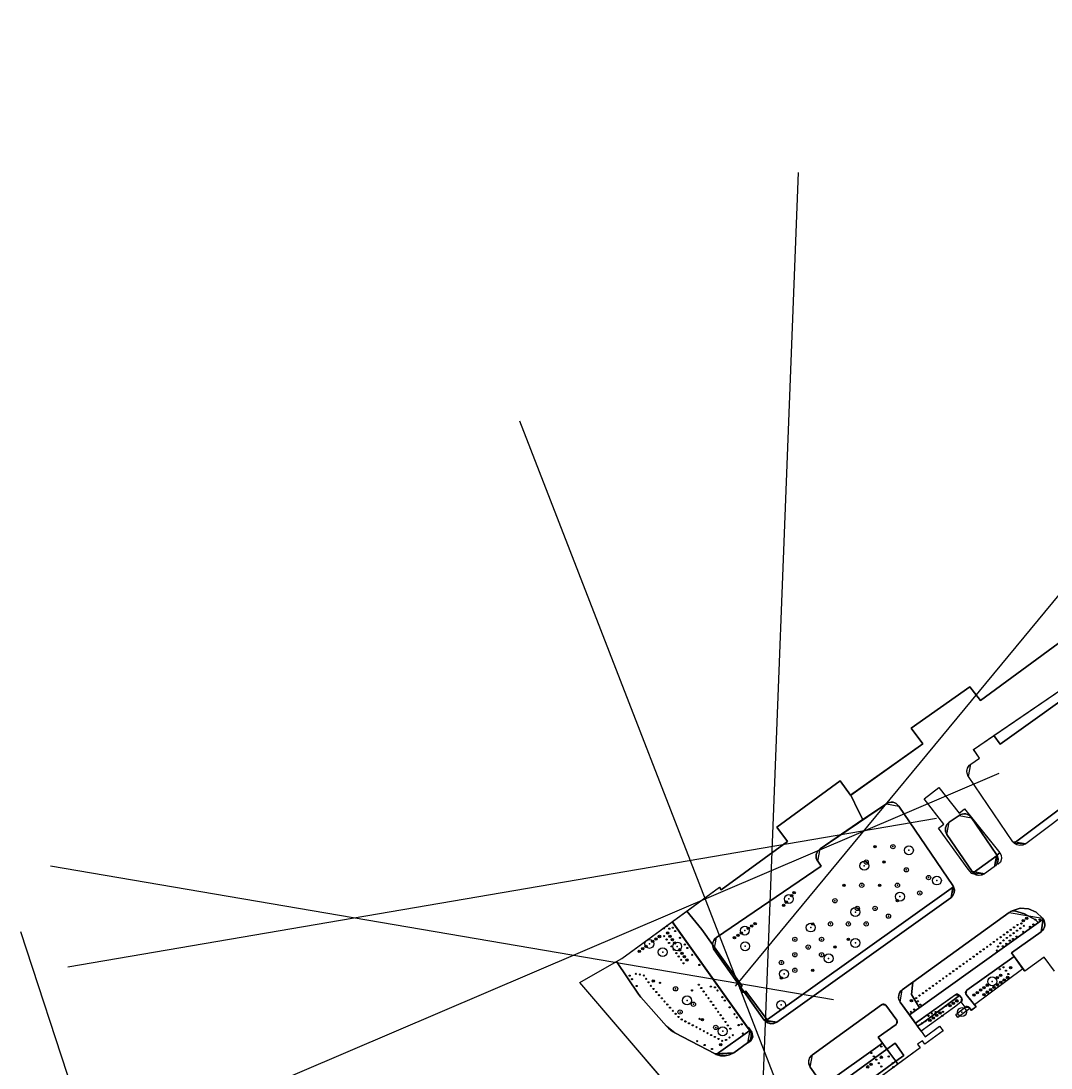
# Model space of a CAD drawing. Header units: metres. Extents: x 13966 to 15478, y -1639 to -430.
# Drawn here: x 14354.2 to 14700.7, y -1013.7 to -661.5 of the extents above; entities that cross this region are included whole.
import ezdxf

# ---------------------------------------------------------------- set-up
doc = ezdxf.new("R2010")
doc.units = ezdxf.units.M
for name, color, linetype in [('BOUNDARY', 7, 'Continuous'), ('CURB', 7, 'Continuous'), ('ELECTR_CABLE', 7, 'Continuous'), ('ELECTR_CABLE_COMM', 7, 'Continuous'), ('GAS', 7, 'Continuous'), ('GRASS', 7, 'Continuous'), ('HEAT', 7, 'Continuous'), ('NEW_BUSH', 3, 'Continuous'), ('NEW_TREE', 3, 'Continuous'), ('ROAD', 7, 'Continuous'), ('SEWER', 7, 'Continuous'), ('SIDEWALK_PATH', 7, 'Continuous')]:
    doc.layers.add(name, color=color, linetype=linetype)

# ---------------------------------------------------------------- blocks, each defined once
blk = doc.blocks.new('ПУЗЫРЕПЛОДНИК_TINY_WINE_GOLD')
blk.add_circle((0, 0), 0.2)
blk = doc.blocks.new('ЛАПЧАТКА_GOLDFINGER')
blk.add_circle((0, 0), 0.2)
blk = doc.blocks.new('ИВА_БУЛЛАТА')
blk.add_circle((0, 0), 0.2)
blk = doc.blocks.new('СПИРЕЯ_GREFSHEIM')
blk.add_circle((0, 0), 0.2)
blk = doc.blocks.new('ПУЗЫРЕПЛОДНИК_LADY_IN_RED')
blk.add_circle((0, 0), 0.2)
blk = doc.blocks.new('КЛЕН_CRIMSON_SENTRY')
blk.add_circle((0, 0), 0.2)
blk = doc.blocks.new('КЛЕН_ГИННАЛА')
blk.add_circle((0, 0), 0.2)
blk = doc.blocks.new('КЛЕН_PRINCETON_GOLD')
blk.add_circle((0, 0), 0.2)

msp = doc.modelspace()

# ---------------------------------------------------------------- linework, layer by layer
at = {"layer": 'BOUNDARY'}
for points in [[(14571.79, -1019.44), (14542.17, -984.84), (14556.39, -976.82), (14589.21, -952.86), (14589.8, -953.67), (14612.04, -937.48), (14608.46, -932.67), (14629.78, -917.11), (14633.3, -921.92), (14657.63, -904.6), (14653.7, -899.35), (14673.35, -885.42), (14676.98, -890.05), (14704.84, -869.67)], [(14701.86, -981.06), (14698.4, -976.36), (14691.85, -981.06), (14691.27, -980.26), (14675, -992.4), (14675.5, -993.02), (14673.94, -994.27), (14673.39, -993.59), (14669.34, -996.61), (14668.66, -995.7), (14671.81, -993.19), (14670.54, -991.39), (14668.24, -993.24), (14657.06, -1001.31), (14658.37, -1003.12), (14663.25, -999.6), (14664.41, -1001.18), (14658.29, -1005.68), (14657.46, -1004.54), (14655.82, -1005.64), (14656.7, -1006.85), (14619.77, -1034)]]:
    msp.add_lwpolyline(points, dxfattribs=at)
at = {"layer": 'CURB'}
for points in [[(14704.35, -869.01), (14704.84, -869.67), (14676.98, -890.05)], [(14674.63, -906.49), (14711.47, -881.39), (14715.68, -882.25), (14730.87, -905.73), (14730.15, -909.76), (14692.19, -938.25), (14687.91, -937.54), (14672.97, -915.61), (14673.76, -911.44), (14676.66, -909.46), (14674.59, -906.43)], [(14676.98, -890.05), (14673.35, -885.42), (14653.7, -899.35), (14657.63, -904.6), (14633.3, -921.92), (14629.78, -917.11), (14608.46, -932.67), (14612.04, -937.48), (14589.8, -953.67), (14589.21, -952.86)], [(14731.01, -905.98), (14688.33, -938.03)], [(14688.33, -938.03), (14692.19, -938.25)], [(14682.62, -942.21), (14674.48, -948.02)], [(14682.66, -942.36), (14681.64, -945.98)], [(14674.52, -947.99), (14678.38, -948.31)], [(14667.94, -952.69), (14604.57, -997.9)], [(14667.94, -952.69), (14666.99, -956.44)], [(14657.06, -1001.31), (14650, -991.52), (14650.67, -987.34), (14686.61, -961.39), (14697.8, -963.23), (14698.09, -963.64), (14697.39, -967.82), (14687.42, -974.94), (14691.85, -981.06)], [(14573.24, -964.39), (14599.36, -1001), (14598.66, -1005.19), (14594, -1008.51), (14587.71, -1008.93), (14574.2, -1001.77), (14571.41, -999.57), (14562.79, -989.85), (14561.99, -988.83), (14554.53, -977.84)], [(14698.09, -963.64), (14653.06, -995.77)], [(14697.39, -967.82), (14698.09, -963.64)], [(14675.5, -993.02), (14672.21, -988.94), (14672.41, -987.5), (14688.33, -976.13)], [(14655.11, -998.6), (14668.52, -989.04), (14669.88, -989.23), (14670.56, -990.09), (14670.41, -991.49), (14670.54, -991.39)], [(14612.89, -995.04), (14616.5, -992.46)], [(14628.62, -1003.26), (14643.68, -992.39)], [(14643.68, -992.39), (14643.78, -992.31), (14645.18, -992.54), (14648.81, -997.57), (14648.58, -998.97), (14642.56, -1003.26), (14649.24, -1012.34)], [(14647.97, -996.41), (14648.81, -997.57), (14648.58, -998.97), (14647.27, -999.9)], [(14653.06, -995.77), (14655.09, -998.62)], [(14671.8, -993.2), (14671.79, -993.2), (14673.2, -993.35), (14673.94, -994.27)], [(14604.57, -997.9), (14608.43, -998.22)], [(14599.36, -1001), (14588.03, -1009.09)], [(14599.36, -1001), (14598.66, -1005.19)], [(14629.42, -1026.91), (14619.74, -1013.35), (14620.43, -1009.17), (14628.62, -1003.26)], [(14622.71, -1007.54), (14626.33, -1004.96)], [(14624.12, -1019.49), (14644.04, -1005.27)], [(14588.03, -1009.09), (14594, -1008.51)]]:
    msp.add_lwpolyline(points, dxfattribs=at)
for points in [[(14588.18, -969.73), (14623.35, -945.78), (14622.22, -944.12), (14623.01, -939.95), (14645.32, -924.76), (14649.49, -925.55), (14667.72, -952.31), (14666.99, -956.44), (14608.43, -998.22), (14604.25, -997.52), (14587.43, -973.95)], [(14673.94, -929.46), (14682.38, -941.85), (14681.64, -945.98), (14678.38, -948.31), (14674.16, -947.56), (14665.67, -935.09), (14666.46, -930.93), (14669.77, -928.67)]]:
    msp.add_lwpolyline(points, close=True, dxfattribs=at)
at = {"layer": 'ELECTR_CABLE'}
for p, q in [((14863, -661.49), (14594.44, -986.12)), ((14364.13, -945.64), (14627.57, -990.57))]:
    msp.add_line(p, q, dxfattribs=at)
at = {"layer": 'ELECTR_CABLE_COMM'}
msp.add_line((14456.71, -1281.1), (14354.22, -967.82), dxfattribs=at)
at = {"layer": 'GAS'}
msp.add_line((14632.28, -1080.15), (14522.03, -796.13), dxfattribs=at)
at = {"layer": 'GRASS'}
msp.add_lwpolyline([(14731.01, -905.98), (14688.33, -938.03), (14688.21, -937.92), (14688.11, -937.8), (14688.01, -937.67), (14687.91, -937.54), (14672.97, -915.61), (14672.69, -915.09), (14672.51, -914.53), (14672.45, -913.95), (14672.5, -913.36), (14672.67, -912.79), (14672.94, -912.27), (14673.31, -911.82), (14673.76, -911.44), (14676.66, -909.46), (14674.63, -906.49), (14681.46, -901.84), (14683.65, -904.7), (14715.5, -882.01)], dxfattribs=at)
for points in [[(14681.48, -901.86), (14711.47, -881.39), (14712.51, -880.94), (14713.61, -880.91), (14714.64, -881.27), (14715.5, -882.01), (14683.65, -904.7)], [(14586.88, -972.1), (14586.98, -971.4), (14587.25, -970.76), (14587.65, -970.19), (14588.18, -969.73), (14623.35, -945.78), (14622.22, -944.12), (14621.94, -943.6), (14621.77, -943.05), (14621.7, -942.46), (14621.76, -941.87), (14621.92, -941.31), (14622.19, -940.79), (14622.56, -940.33), (14623.01, -939.95), (14645.32, -924.76), (14645.84, -924.47), (14646.4, -924.3), (14646.98, -924.24), (14647.57, -924.29), (14648.14, -924.46), (14648.66, -924.73), (14649.11, -925.09), (14649.49, -925.55), (14667.72, -952.31), (14667.78, -952.4), (14667.84, -952.5), (14667.89, -952.59), (14667.94, -952.69), (14605.28, -997.4), (14598.06, -987.76), (14597.49, -988.04), (14596.41, -986.53), (14596.85, -986.17)], [(14665.67, -935.09), (14665.21, -934), (14665.21, -932.85), (14665.63, -931.78), (14666.46, -930.93), (14669.77, -928.67), (14670.29, -928.39), (14670.85, -928.22), (14671.43, -928.15), (14672.02, -928.21), (14672.59, -928.37), (14673.1, -928.64), (14673.56, -929.01), (14673.94, -929.46), (14682.38, -941.85), (14682.44, -941.94), (14682.49, -942.04), (14682.55, -942.13), (14682.6, -942.23), (14674.52, -947.99), (14674.42, -947.88), (14674.33, -947.78), (14674.24, -947.67), (14674.16, -947.56)], [(14656.44, -993.36), (14653.78, -988.88), (14654.25, -984.75), (14686.61, -961.39), (14686.86, -961.22), (14687.11, -961.06), (14687.37, -960.91), (14687.64, -960.76), (14688.4, -960.79), (14691.77, -961.76), (14695.46, -963.86), (14696.51, -964.77)], [(14688.4, -960.79), (14687.64, -960.76), (14690.39, -959.93), (14693.18, -960.11), (14695.74, -961.23), (14697.8, -963.23), (14698.09, -963.64), (14696.51, -964.77), (14695.46, -963.86), (14691.77, -961.76)], [(14561.99, -988.83), (14554.55, -977.86), (14556.39, -976.82), (14573.3, -964.47), (14599.36, -1001), (14588.03, -1009.09), (14587.95, -1009.05), (14587.87, -1009.01), (14587.79, -1008.97), (14587.71, -1008.93), (14574.2, -1001.77), (14573.43, -1001.32), (14572.71, -1000.8), (14572.03, -1000.21), (14571.41, -999.57), (14562.79, -989.85), (14562.58, -989.6), (14562.37, -989.35), (14562.18, -989.09)], [(14587.43, -973.95), (14587.19, -973.55), (14587.02, -973.12), (14586.91, -972.67), (14586.87, -972.21), (14586.87, -972.15), (14586.88, -972.1), (14596.85, -986.17), (14596.41, -986.53)], [(14672.21, -988.94), (14672.1, -988.77), (14672.02, -988.58), (14671.99, -988.38), (14672, -988.17), (14672.04, -987.97), (14672.13, -987.79), (14672.25, -987.63), (14672.41, -987.5), (14688.3, -976.16), (14691.27, -980.26), (14675, -992.4)], [(14650, -991.52), (14649.7, -991.01), (14649.51, -990.46), (14649.43, -989.88), (14649.47, -989.29), (14649.62, -988.72), (14649.87, -988.19), (14650.23, -987.73), (14650.67, -987.34), (14654.25, -984.75), (14653.78, -988.88), (14656.44, -993.36), (14653.06, -995.77)], [(14604.25, -997.52), (14597.49, -988.04), (14598.06, -987.76), (14605.28, -997.4), (14604.57, -997.9), (14604.49, -997.81), (14604.4, -997.72), (14604.32, -997.62)], [(14655.8, -999.57), (14655.11, -998.61), (14668.52, -989.04), (14668.86, -988.88), (14669.23, -988.87), (14669.58, -988.98), (14669.88, -989.23), (14657.45, -998.54)], [(14657.06, -1001.31), (14655.8, -999.57), (14657.45, -998.54), (14669.89, -989.24), (14670.56, -990.09), (14670.73, -990.4), (14670.79, -990.74), (14670.72, -991.07), (14670.53, -991.38), (14670.48, -991.43), (14670.42, -991.48), (14668.24, -993.24)], [(14669.33, -996.62), (14668.66, -995.7), (14671.8, -993.2), (14672.16, -993.01), (14672.54, -992.99), (14672.9, -993.1), (14673.2, -993.35), (14673.39, -993.59)], [(14629.42, -1026.91), (14624.12, -1019.49), (14644.04, -1005.27), (14645.54, -1007.31), (14630.25, -1018.46), (14633.5, -1022.36), (14648.53, -1011.38), (14649.24, -1012.34)], [(14633.5, -1022.36), (14630.25, -1018.46), (14645.54, -1007.31), (14648.53, -1011.38)]]:
    msp.add_lwpolyline(points, close=True, dxfattribs=at)
at = {"layer": 'HEAT'}
msp.add_line((14600.91, -1096.84), (14615.74, -712.48), dxfattribs=at)
at = {"layer": 'NEW_BUSH'}
for centre, radius in [((14641.54, -939.2), 0.4), ((14647.54, -939.2), 0.72), ((14638.54, -944.4), 0.72), ((14644.54, -944.4), 0.4), ((14652.04, -947), 0.72), ((14659.54, -949.59), 0.72), ((14614.31, -954.63), 0.4), ((14631.04, -952.19), 0.4), ((14637.04, -952.19), 0.72), ((14643.04, -952.19), 0.4), ((14649.04, -952.19), 0.72), ((14656.54, -954.79), 0.72), ((14611.64, -957.87), 0.4), ((14613.42, -955.71), 0.4), ((14628.04, -957.39), 0.72), ((14649.04, -957.39), 0.4), ((14610.74, -958.95), 0.4), ((14635.54, -959.99), 0.72), ((14641.54, -959.99), 0.72), ((14601.19, -965.06), 0.4), ((14620.54, -965.18), 0.4), ((14626.54, -965.18), 0.72), ((14632.54, -965.18), 0.72), ((14638.54, -965.18), 0.72), ((14646.04, -962.58), 0.72), ((14691.39, -964.13), 0.4), ((14692.53, -963.31), 0.4), ((14571.72, -968.21), 0.4), ((14596.56, -968.22), 0.4), ((14598.87, -966.64), 0.4), ((14600.03, -965.85), 0.4), ((14566.75, -971.07), 0.4), ((14567.88, -970.25), 0.4), ((14569.01, -969.42), 0.4), ((14572.53, -969.35), 0.4), ((14573.35, -970.49), 0.4), ((14574.16, -971.63), 0.4), ((14594.24, -969.79), 0.4), ((14595.4, -969), 0.4), ((14614.54, -970.38), 0.72), ((14623.54, -970.38), 0.72), ((14632.54, -970.38), 0.4), ((14562.23, -974.38), 0.4), ((14563.36, -973.55), 0.4), ((14564.49, -972.72), 0.4), ((14575.79, -973.91), 0.4), ((14576.6, -975.05), 0.4), ((14614.54, -975.58), 0.72), ((14619.04, -972.98), 0.72), ((14623.54, -975.58), 0.72), ((14628.04, -972.98), 0.4), ((14577.41, -976.19), 0.4), ((14578.23, -977.33), 0.4), ((14610.04, -978.17), 0.72), ((14614.54, -980.77), 0.72), ((14620.54, -980.77), 0.4), ((14683.75, -982.44), 0.4), ((14687.12, -979.93), 0.4), ((14566.94, -984.43), 0.4), ((14610.04, -983.37), 0.4), ((14679.26, -985.79), 0.4), ((14682.63, -983.28), 0.4), ((14682.69, -985.67), 0.4), ((14683.83, -984.85), 0.4), ((14684.96, -984.03), 0.4), ((14686.09, -983.21), 0.4), ((14574.44, -987.02), 0.72), ((14674.77, -989.14), 0.4), ((14675.89, -988.3), 0.4), ((14677.02, -987.46), 0.4), ((14678.14, -986.63), 0.4), ((14678.16, -988.96), 0.4), ((14679.29, -988.14), 0.4), ((14680.43, -987.32), 0.4), ((14681.56, -986.5), 0.4), ((14580.44, -992.22), 0.72), ((14653.78, -990.96), 0.4), ((14666.76, -992.7), 0.4), ((14667.9, -991.88), 0.4), ((14669.03, -991.06), 0.4), ((14575.94, -994.82), 0.72), ((14661.09, -996.79), 0.4), ((14662.22, -995.97), 0.4), ((14663.36, -995.16), 0.4), ((14583.44, -997.42), 0.4), ((14587.94, -1000.01), 0.72), ((14659.95, -997.61), 0.4), ((14589.61, -1005.81), 0.4), ((14643.6, -1010.01), 0.4), ((14639.04, -1013.26), 0.4), ((14640.18, -1012.45), 0.4)]:
    msp.add_circle(centre, radius, dxfattribs=at)
for p in [(14641.54, -939.2), (14647.54, -939.2), (14638.54, -944.4), (14644.54, -944.4), (14652.04, -947), (14659.54, -949.59), (14631.04, -952.19), (14637.04, -952.19), (14643.04, -952.19), (14649.04, -952.19), (14611.64, -957.87), (14613.42, -955.71), (14614.31, -954.63), (14628.04, -957.39), (14649.04, -957.39), (14656.54, -954.79), (14610.74, -958.95), (14635.54, -959.99), (14641.54, -959.99), (14646.04, -962.58), (14691.39, -964.13), (14692.53, -963.31), (14571.72, -968.21), (14596.56, -968.22), (14598.87, -966.64), (14600.03, -965.85), (14601.19, -965.06), (14620.54, -965.18), (14626.54, -965.18), (14632.54, -965.18), (14638.54, -965.18), (14566.75, -971.07), (14567.88, -970.25), (14569.01, -969.42), (14572.53, -969.35), (14573.35, -970.49), (14574.16, -971.63), (14594.24, -969.79), (14595.4, -969), (14614.54, -970.38), (14623.54, -970.38), (14632.54, -970.38), (14562.23, -974.38), (14563.36, -973.55), (14564.49, -972.72), (14575.79, -973.91), (14576.6, -975.05), (14619.04, -972.98), (14628.04, -972.98), (14577.41, -976.19), (14578.23, -977.33), (14610.04, -978.17), (14614.54, -975.58), (14623.54, -975.58), (14614.54, -980.77), (14620.54, -980.77), (14683.75, -982.44), (14687.12, -979.93), (14566.94, -984.43), (14610.04, -983.37), (14679.26, -985.79), (14682.63, -983.28), (14682.69, -985.67), (14683.83, -984.85), (14684.96, -984.03), (14686.09, -983.21), (14574.44, -987.02), (14674.77, -989.14), (14675.89, -988.3), (14677.02, -987.46), (14678.14, -986.63), (14678.16, -988.96), (14679.29, -988.14), (14680.43, -987.32), (14681.56, -986.5), (14580.44, -992.22), (14653.78, -990.96), (14666.76, -992.7), (14667.9, -991.88), (14669.03, -991.06), (14575.94, -994.82), (14662.22, -995.97), (14663.36, -995.16), (14583.44, -997.42), (14587.94, -1000.01), (14659.95, -997.61), (14661.09, -996.79), (14589.61, -1005.81), (14643.6, -1010.01), (14639.04, -1013.26), (14640.18, -1012.45)]:
    msp.add_point(p, dxfattribs=at)
at = {"layer": 'NEW_TREE'}
for centre in [(14652.9, -940.42), (14637.9, -945.62), (14662.32, -950.59), (14612.53, -956.79), (14649.9, -956.01), (14634.9, -961.2), (14619.9, -966.4), (14597.72, -967.43), (14565.62, -971.9), (14574.97, -972.77), (14597.82, -972.71), (14634.9, -971.6), (14570.09, -974.69), (14625.9, -976.79), (14610.9, -981.99), (14680.94, -984.53), (14578.27, -990.92), (14609.95, -992.45), (14670.76, -994.85), (14590.27, -1001.31)]:
    msp.add_circle(centre, 1.5, dxfattribs=at)
for p in [(14652.9, -940.42), (14637.9, -945.62), (14662.32, -950.59), (14612.53, -956.79), (14649.9, -956.01), (14634.9, -961.2), (14597.72, -967.43), (14619.9, -966.4), (14565.62, -971.9), (14634.9, -971.6), (14570.09, -974.69), (14574.97, -972.77), (14597.82, -972.71), (14625.9, -976.79), (14610.9, -981.99), (14680.94, -984.53), (14578.27, -990.92), (14609.95, -992.45), (14670.76, -994.85), (14590.27, -1001.31)]:
    msp.add_point(p, dxfattribs=at)
at = {"layer": 'ROAD'}
for points in [[(14571.63, -1019.25), (14542.17, -984.84), (14554.54, -977.86), (14561.99, -988.83), (14562.18, -989.09), (14562.37, -989.35), (14562.58, -989.6), (14562.79, -989.85), (14571.41, -999.57), (14572.03, -1000.21), (14572.71, -1000.8), (14573.43, -1001.32), (14574.2, -1001.77), (14587.71, -1008.93), (14588.03, -1009.09), (14589.54, -1009.55), (14591.1, -1009.6), (14592.61, -1009.25), (14594, -1008.51), (14598.66, -1005.19), (14598.71, -1005.16), (14598.76, -1005.16), (14599.74, -1004.46), (14600.4, -1003.32), (14600.1, -1001.54), (14598.99, -1000), (14598.56, -999.88), (14573.3, -964.47), (14578.23, -960.88), (14583.26, -967.08), (14586.88, -972.1), (14586.87, -972.21), (14586.91, -972.67), (14587.02, -973.12), (14587.19, -973.55), (14587.43, -973.95), (14596.41, -986.53), (14596.08, -986.8), (14597.08, -988.24), (14597.49, -988.04), (14604.25, -997.52), (14604.32, -997.62), (14604.4, -997.72), (14604.49, -997.81), (14604.57, -997.9), (14605.45, -998.51), (14606.44, -998.77), (14607.47, -998.67), (14608.43, -998.22), (14666.99, -956.44), (14667.73, -955.68), (14668.15, -954.74), (14668.23, -953.71), (14667.94, -952.69), (14667.89, -952.59), (14667.84, -952.5), (14667.78, -952.4), (14667.72, -952.31), (14649.49, -925.55), (14649.11, -925.09), (14648.66, -924.73), (14648.14, -924.46), (14647.57, -924.29), (14646.98, -924.24), (14646.4, -924.3), (14645.84, -924.47), (14645.32, -924.76), (14637.46, -930.11), (14635.94, -927.27), (14633.42, -921.83), (14657.63, -904.6), (14653.7, -899.35), (14673.35, -885.42), (14676.98, -890.05), (14704.84, -869.67)], [(14730.15, -909.76), (14692.19, -938.25), (14691.24, -938.73), (14690.22, -938.85), (14689.21, -938.61), (14688.33, -938.03), (14688.21, -937.92), (14688.11, -937.8), (14688.01, -937.67), (14687.91, -937.54), (14672.97, -915.61), (14672.74, -915.22), (14672.58, -914.8), (14672.48, -914.36), (14672.45, -913.92), (14672.54, -913.19), (14672.8, -912.51), (14673.21, -911.92), (14673.76, -911.44), (14676.66, -909.46), (14674.63, -906.49), (14681.46, -901.84), (14711.47, -881.39)], [(14701.86, -981.06), (14698.4, -976.36), (14691.85, -981.06), (14691.27, -980.26), (14688.3, -976.16), (14687.42, -974.94), (14697.39, -967.82), (14697.84, -967.44), (14698.19, -966.97), (14698.46, -966.45), (14698.61, -965.88), (14698.65, -965.29), (14698.57, -964.71), (14698.39, -964.15), (14698.09, -963.64), (14697.8, -963.23), (14695.74, -961.23), (14693.18, -960.11), (14690.39, -959.93), (14687.64, -960.76), (14687.37, -960.91), (14687.11, -961.06), (14686.86, -961.22), (14686.61, -961.39), (14654.25, -984.75), (14650.67, -987.34), (14650.15, -987.82), (14649.76, -988.4), (14649.51, -989.06), (14649.43, -989.77), (14649.46, -990.24), (14649.57, -990.69), (14649.75, -991.12), (14650, -991.52), (14653.06, -995.77), (14655.69, -999.42), (14657.06, -1001.31), (14658.37, -1003.12), (14663.25, -999.6), (14664.41, -1001.18), (14658.29, -1005.68), (14657.46, -1004.54), (14655.82, -1005.64), (14656.7, -1006.85), (14649.24, -1012.34), (14648.53, -1011.38), (14651.16, -1009.46), (14648.31, -1005.28), (14645.54, -1007.31), (14644.04, -1005.27), (14642.56, -1003.26), (14648.58, -998.97), (14648.73, -998.84), (14648.85, -998.68), (14648.93, -998.51), (14648.98, -998.32), (14649, -998.12), (14648.97, -997.92), (14648.91, -997.74), (14648.81, -997.57), (14645.18, -992.54), (14644.88, -992.27), (14644.52, -992.13), (14644.14, -992.15), (14643.78, -992.31), (14643.68, -992.39), (14628.62, -1003.26), (14620.43, -1009.17), (14619.9, -1009.65), (14619.51, -1010.24), (14619.27, -1010.9), (14619.18, -1011.6), (14619.22, -1012.07), (14619.32, -1012.52), (14619.5, -1012.95), (14619.74, -1013.35), (14624.12, -1019.49)]]:
    msp.add_lwpolyline(points, dxfattribs=at)
for points in [[(14583.26, -967.08), (14578.23, -960.88), (14589.21, -952.86), (14589.8, -953.67), (14612.04, -937.48), (14608.46, -932.67), (14629.78, -917.11), (14633.3, -921.92), (14633.42, -921.83), (14635.94, -927.27), (14637.46, -930.11), (14623.01, -939.95), (14622.18, -940.81), (14621.76, -941.87), (14621.76, -943.02), (14622.22, -944.12), (14623.35, -945.78), (14588.18, -969.73), (14587.65, -970.19), (14587.25, -970.76), (14586.98, -971.4), (14586.88, -972.1)], [(14664.7, -931.61), (14658.03, -923.15), (14662.99, -919.3), (14669.79, -927.97), (14671.64, -926.45), (14674.01, -929.4), (14673.94, -929.46), (14673.56, -929.01), (14673.1, -928.64), (14672.59, -928.37), (14672.02, -928.21), (14671.43, -928.15), (14670.85, -928.22), (14670.29, -928.39), (14669.77, -928.67), (14666.46, -930.93), (14665.63, -931.78), (14665.21, -932.85), (14665.21, -934), (14665.67, -935.09), (14674.16, -947.56), (14674.24, -947.67), (14674.33, -947.78), (14674.42, -947.88), (14674.52, -947.99), (14674.48, -948.02), (14674.52, -947.99), (14674.85, -948.27), (14675.21, -948.5), (14675.59, -948.68), (14676, -948.8), (14674.04, -948.18), (14672.82, -946.72), (14662.87, -933.04)], [(14664.7, -931.61), (14658.03, -923.15), (14662.99, -919.3), (14669.79, -927.97), (14671.64, -926.45), (14683.54, -941.23), (14683.93, -942.02), (14684.1, -943.16), (14683.74, -944.39), (14682.97, -945.05), (14682.45, -945.13), (14682.28, -945.37), (14682.09, -945.6), (14681.87, -945.8), (14681.64, -945.98), (14678.38, -948.31), (14677.84, -948.62), (14677.25, -948.81), (14676.63, -948.87), (14676, -948.8), (14674.04, -948.18), (14672.82, -946.72), (14662.87, -933.04)], [(14682.38, -941.85), (14673.94, -929.46), (14674.01, -929.4), (14683.54, -941.23), (14682.49, -942.03), (14682.46, -941.98), (14682.43, -941.94), (14682.41, -941.9)], [(14682.97, -945.05), (14682.45, -945.13), (14682.76, -944.44), (14682.9, -943.7), (14682.84, -942.95), (14682.6, -942.23), (14682.57, -942.18), (14682.54, -942.13), (14682.52, -942.08), (14682.49, -942.03), (14683.54, -941.23), (14683.93, -942.02), (14684.1, -943.16), (14683.74, -944.39)], [(14597.08, -988.24), (14596.08, -986.8), (14596.41, -986.53), (14597.49, -988.04)], [(14599.36, -1001), (14598.56, -999.88), (14598.99, -1000), (14600.1, -1001.54), (14600.4, -1003.32), (14599.74, -1004.46), (14598.76, -1005.16), (14599.51, -1004.26), (14599.89, -1003.2), (14599.84, -1002.07)], [(14648.53, -1011.38), (14645.54, -1007.31), (14648.31, -1005.28), (14651.16, -1009.46)]]:
    msp.add_lwpolyline(points, close=True, dxfattribs=at)
at = {"layer": 'SEWER'}
for p, q in [((14384.3, -1042.2), (14683.28, -914.54)), ((14369.94, -979.66), (14662.18, -929.67))]:
    msp.add_line(p, q, dxfattribs=at)
at = {"layer": 'SIDEWALK_PATH'}
for points in [[(14692.19, -938.25), (14691.24, -938.73), (14690.22, -938.85), (14689.21, -938.61), (14688.33, -938.03), (14731.01, -905.98), (14731.32, -907), (14731.27, -908.03), (14730.87, -908.98), (14730.15, -909.76)], [(14674.52, -947.99), (14682.6, -942.23), (14682.89, -943.25), (14682.81, -944.28), (14682.38, -945.22), (14681.64, -945.98), (14678.38, -948.31), (14677.42, -948.76), (14676.4, -948.86), (14675.4, -948.6)], [(14608.43, -998.22), (14607.47, -998.67), (14606.44, -998.77), (14605.45, -998.51), (14604.57, -997.9), (14667.94, -952.69), (14668.23, -953.71), (14668.15, -954.74), (14667.73, -955.68), (14666.99, -956.44)], [(14655.11, -998.6), (14653.06, -995.77), (14698.09, -963.64), (14698.39, -964.15), (14698.57, -964.71), (14698.65, -965.29), (14698.61, -965.88), (14698.46, -966.45), (14698.19, -966.97), (14697.84, -967.44), (14697.39, -967.82), (14687.42, -974.94), (14688.3, -976.16), (14672.41, -987.5), (14672.25, -987.63), (14672.13, -987.79), (14672.04, -987.97), (14672, -988.17), (14671.99, -988.38), (14672.02, -988.58), (14672.1, -988.77), (14672.21, -988.94), (14675.5, -993.02), (14673.89, -994.21), (14673.2, -993.35), (14672.9, -993.1), (14672.54, -992.99), (14672.16, -993.01), (14671.81, -993.19), (14670.54, -991.39), (14670.72, -991.07), (14670.79, -990.74), (14670.73, -990.4), (14670.56, -990.09), (14669.88, -989.23), (14669.6, -988.99), (14669.26, -988.87), (14668.91, -988.87), (14668.56, -989.01)], [(14619.74, -1013.35), (14619.25, -1012.26), (14619.22, -1011.12), (14619.62, -1010.04), (14620.43, -1009.17), (14643.78, -992.31), (14644.14, -992.15), (14644.52, -992.13), (14644.88, -992.27), (14645.18, -992.54), (14648.81, -997.57), (14648.91, -997.74), (14648.97, -997.92), (14649, -998.12), (14648.98, -998.32), (14648.93, -998.51), (14648.85, -998.68), (14648.73, -998.84), (14648.58, -998.97), (14642.56, -1003.26), (14644.04, -1005.27), (14624.12, -1019.49)], [(14594, -1008.51), (14592.61, -1009.25), (14591.1, -1009.6), (14589.54, -1009.55), (14588.03, -1009.09), (14599.36, -1001), (14599.84, -1002.07), (14599.89, -1003.2), (14599.51, -1004.26), (14598.74, -1005.13), (14598.66, -1005.16)]]:
    msp.add_lwpolyline(points, close=True, dxfattribs=at)

# ---------------------------------------------------------------- block references
at = {"layer": 'BUSH'}
for name, p in [('ПУЗЫРЕПЛОДНИК_TINY_WINE_GOLD', (14690.73, -965.05)), ('ПУЗЫРЕПЛОДНИК_LADY_IN_RED', (14696.9, -963.75)), ('СПИРЕЯ_GREFSHEIM', (14570.45, -966.68)), ('ПУЗЫРЕПЛОДНИК_LADY_IN_RED', (14571.58, -965.85)), ('ПУЗЫРЕПЛОДНИК_TINY_WINE_GOLD', (14573.48, -966.45)), ('ЛАПЧАТКА_GOLDFINGER', (14574.29, -967.59)), ('ПУЗЫРЕПЛОДНИК_LADY_IN_RED', (14686.02, -967.99)), ('СПИРЕЯ_GREFSHEIM', (14687.15, -967.17)), ('ЛАПЧАТКА_GOLDFINGER', (14688.14, -968.28)), ('ИВА_БУЛЛАТА', (14688.29, -966.35)), ('ИВА_БУЛЛАТА', (14689.28, -967.47)), ('ЛАПЧАТКА_GOLDFINGER', (14689.42, -965.53)), ('СПИРЕЯ_GREFSHEIM', (14690.42, -966.66)), ('ИВА_БУЛЛАТА', (14691.36, -967.83)), ('ПУЗЫРЕПЛОДНИК_LADY_IN_RED', (14691.56, -965.84)), ('ЛАПЧАТКА_GOLDFINGER', (14693.64, -966.2)), ('ПУЗЫРЕПЛОДНИК_TINY_WINE_GOLD', (14694.78, -965.39)), ('ИВА_БУЛЛАТА', (14570.61, -969.31)), ('ЛАПЧАТКА_GOLDFINGER', (14571.42, -970.45)), ('ПУЗЫРЕПЛОДНИК_TINY_WINE_GOLD', (14572.24, -971.59)), ('ИВА_БУЛЛАТА', (14575.92, -969.87)), ('СПИРЕЯ_GREFSHEIM', (14577.54, -972.14)), ('ПУЗЫРЕПЛОДНИК_LADY_IN_RED', (14680.34, -972.08)), ('СПИРЕЯ_GREFSHEIM', (14681.48, -971.26)), ('ИВА_БУЛЛАТА', (14682.61, -970.44)), ('ИВА_БУЛЛАТА', (14683.67, -971.64)), ('ЛАПЧАТКА_GOLDFINGER', (14683.75, -969.63)), ('СПИРЕЯ_GREFSHEIM', (14684.72, -970.72)), ('ПУЗЫРЕПЛОДНИК_TINY_WINE_GOLD', (14684.88, -968.81)), ('ПУЗЫРЕПЛОДНИК_TINY_WINE_GOLD', (14685.66, -971.9)), ('ПУЗЫРЕПЛОДНИК_LADY_IN_RED', (14685.86, -969.91)), ('ПУЗЫРЕПЛОДНИК_TINY_WINE_GOLD', (14687, -969.1)), ('ПУЗЫРЕПЛОДНИК_LADY_IN_RED', (14687.94, -970.27)), ('СПИРЕЯ_GREFSHEIM', (14689.08, -969.46)), ('ПУЗЫРЕПЛОДНИК_LADY_IN_RED', (14573.05, -972.73)), ('СПИРЕЯ_GREFSHEIM', (14573.86, -973.87)), ('ИВА_БУЛЛАТА', (14574.68, -975.01)), ('ПУЗЫРЕПЛОДНИК_LADY_IN_RED', (14578.36, -973.28)), ('ПУЗЫРЕПЛОДНИК_TINY_WINE_GOLD', (14579.98, -975.56)), ('СПИРЕЯ_GREFSHEIM', (14675.8, -975.36)), ('ИВА_БУЛЛАТА', (14676.94, -974.54)), ('ЛАПЧАТКА_GOLDFINGER', (14678.07, -973.72)), ('ПУЗЫРЕПЛОДНИК_TINY_WINE_GOLD', (14679.21, -972.9)), ('ПУЗЫРЕПЛОДНИК_TINY_WINE_GOLD', (14682.48, -974.14)), ('ЛАПЧАТКА_GOLDFINGER', (14682.9, -972.8)), ('ЛАПЧАТКА_GOLDFINGER', (14684.52, -972.71)), ('ЛАПЧАТКА_GOLDFINGER', (14575.49, -976.15)), ('ПУЗЫРЕПЛОДНИК_TINY_WINE_GOLD', (14576.3, -977.29)), ('ПУЗЫРЕПЛОДНИК_LADY_IN_RED', (14577.11, -978.43)), ('ЛАПЧАТКА_GOLDFINGER', (14582.42, -978.98)), ('ИВА_БУЛЛАТА', (14671.26, -978.64)), ('ЛАПЧАТКА_GOLDFINGER', (14672.4, -977.82)), ('ПУЗЫРЕПЛОДНИК_TINY_WINE_GOLD', (14673.53, -977)), ('ПУЗЫРЕПЛОДНИК_LADY_IN_RED', (14674.67, -976.18)), ('ИВА_БУЛЛАТА', (14558.97, -982.59)), ('СПИРЕЯ_GREFSHEIM', (14561.03, -981.96)), ('ПУЗЫРЕПЛОДНИК_LADY_IN_RED', (14562.41, -982.2)), ('ПУЗЫРЕПЛОДНИК_TINY_WINE_GOLD', (14563.74, -982.51)), ('ИВА_БУЛЛАТА', (14665.58, -982.74)), ('ЛАПЧАТКА_GOLDFINGER', (14666.72, -981.92)), ('ПУЗЫРЕПЛОДНИК_TINY_WINE_GOLD', (14667.85, -981.1)), ('ПУЗЫРЕПЛОДНИК_LADY_IN_RED', (14668.99, -980.28)), ('СПИРЕЯ_GREFSHEIM', (14670.12, -979.46)), ('ПУЗЫРЕПЛОДНИК_LADY_IN_RED', (14684.74, -979.77)), ('СПИРЕЯ_GREFSHEIM', (14685.56, -980.9)), ('ИВА_БУЛЛАТА', (14686.38, -982.04)), ('ЛАПЧАТКА_GOLDFINGER', (14559.75, -983.75)), ('ПУЗЫРЕПЛОДНИК_TINY_WINE_GOLD', (14561.33, -986.07)), ('ЛАПЧАТКА_GOLDFINGER', (14564.53, -983.66)), ('ИВА_БУЛЛАТА', (14565.32, -984.82)), ('ИВА_БУЛЛАТА', (14566.11, -985.99)), ('ЛАПЧАТКА_GOLDFINGER', (14582.25, -985.62)), ('ИВА_БУЛЛАТА', (14586.29, -986.27)), ('ЛАПЧАТКА_GOLDFINGER', (14661.04, -986.01)), ('ПУЗЫРЕПЛОДНИК_TINY_WINE_GOLD', (14662.18, -985.2)), ('ПУЗЫРЕПЛОДНИК_LADY_IN_RED', (14663.31, -984.38)), ('СПИРЕЯ_GREFSHEIM', (14664.45, -983.56)), ('СПИРЕЯ_GREFSHEIM', (14567, -987.07)), ('ПУЗЫРЕПЛОДНИК_LADY_IN_RED', (14567.93, -988.11)), ('ПУЗЫРЕПЛОДНИК_TINY_WINE_GOLD', (14568.86, -989.16)), ('ПУЗЫРЕПЛОДНИК_TINY_WINE_GOLD', (14583.06, -986.76)), ('ПУЗЫРЕПЛОДНИК_LADY_IN_RED', (14583.87, -987.9)), ('СПИРЕЯ_GREFSHEIM', (14584.69, -989.04)), ('СПИРЕЯ_GREFSHEIM', (14587.67, -986.51)), ('ПУЗЫРЕПЛОДНИК_LADY_IN_RED', (14588.54, -987.56)), ('ПУЗЫРЕПЛОДНИК_TINY_WINE_GOLD', (14656.5, -989.29)), ('ПУЗЫРЕПЛОДНИК_LADY_IN_RED', (14657.64, -988.47)), ('СПИРЕЯ_GREFSHEIM', (14658.77, -987.65)), ('ИВА_БУЛЛАТА', (14659.91, -986.83)), ('ЛАПЧАТКА_GOLDFINGER', (14569.79, -990.21)), ('ИВА_БУЛЛАТА', (14570.72, -991.26)), ('СПИРЕЯ_GREFSHEIM', (14571.65, -992.3)), ('ИВА_БУЛЛАТА', (14585.5, -990.18)), ('ЛАПЧАТКА_GOLDFINGER', (14586.31, -991.32)), ('ПУЗЫРЕПЛОДНИК_TINY_WINE_GOLD', (14587.13, -992.46)), ('ПУЗЫРЕПЛОДНИК_TINY_WINE_GOLD', (14590.17, -989.84)), ('ЛАПЧАТКА_GOLDFINGER', (14590.98, -990.98)), ('ИВА_БУЛЛАТА', (14592.61, -993.26)), ('ЛАПЧАТКА_GOLDFINGER', (14655.37, -990.11)), ('ИВА_БУЛЛАТА', (14655.93, -991.21)), ('СПИРЕЯ_GREFSHEIM', (14656.75, -992.34)), ('ПУЗЫРЕПЛОДНИК_LADY_IN_RED', (14572.57, -993.35)), ('ПУЗЫРЕПЛОДНИК_TINY_WINE_GOLD', (14573.5, -994.4)), ('ЛАПЧАТКА_GOLDFINGER', (14574.43, -995.45)), ('ИВА_БУЛЛАТА', (14575.38, -996.48)), ('ПУЗЫРЕПЛОДНИК_LADY_IN_RED', (14587.94, -993.6)), ('СПИРЕЯ_GREFSHEIM', (14588.75, -994.74)), ('ИВА_БУЛЛАТА', (14589.57, -995.88)), ('СПИРЕЯ_GREFSHEIM', (14594.23, -995.54)), ('ПУЗЫРЕПЛОДНИК_LADY_IN_RED', (14595.05, -996.68)), ('ПУЗЫРЕПЛОДНИК_TINY_WINE_GOLD', (14653.55, -994.74)), ('ПУЗЫРЕПЛОДНИК_LADY_IN_RED', (14654.68, -994)), ('СПИРЕЯ_GREFSHEIM', (14659.5, -996.14)), ('ПУЗЫРЕПЛОДНИК_LADY_IN_RED', (14660.64, -995.34)), ('ПУЗЫРЕПЛОДНИК_TINY_WINE_GOLD', (14661.92, -994.79)), ('ПУЗЫРЕПЛОДНИК_LADY_IN_RED', (14664.13, -996.08)), ('СПИРЕЯ_GREFSHEIM', (14664.39, -994.73)), ('СПИРЕЯ_GREFSHEIM', (14576.49, -997.31)), ('ПУЗЫРЕПЛОДНИК_LADY_IN_RED', (14577.73, -997.98)), ('ПУЗЫРЕПЛОДНИК_TINY_WINE_GOLD', (14578.96, -998.63)), ('ЛАПЧАТКА_GOLDFINGER', (14580.2, -999.29)), ('ИВА_БУЛЛАТА', (14581.44, -999.94)), ('ЛАПЧАТКА_GOLDFINGER', (14590.38, -997.02)), ('ПУЗЫРЕПЛОДНИК_TINY_WINE_GOLD', (14591.19, -998.16)), ('ПУЗЫРЕПЛОДНИК_LADY_IN_RED', (14592.01, -999.3)), ('ПУЗЫРЕПЛОДНИК_TINY_WINE_GOLD', (14596.67, -998.96)), ('ЛАПЧАТКА_GOLDFINGER', (14657.36, -998.58)), ('ИВА_БУЛЛАТА', (14658.49, -997.89)), ('СПИРЕЯ_GREFSHEIM', (14582.67, -1000.6)), ('ПУЗЫРЕПЛОДНИК_LADY_IN_RED', (14583.91, -1001.26)), ('ПУЗЫРЕПЛОДНИК_TINY_WINE_GOLD', (14585.15, -1001.91)), ('ЛАПЧАТКА_GOLDFINGER', (14586.38, -1002.57)), ('ИВА_БУЛЛАТА', (14587.62, -1003.22)), ('СПИРЕЯ_GREFSHEIM', (14588.86, -1003.88)), ('ЛАПЧАТКА_GOLDFINGER', (14592.55, -1003.41)), ('СПИРЕЯ_GREFSHEIM', (14592.82, -1000.44)), ('ИВА_БУЛЛАТА', (14593.69, -1002.59)), ('ЛАПЧАТКА_GOLDFINGER', (14597.06, -1002.03)), ('ИВА_БУЛЛАТА', (14581.71, -1004.62)), ('ЛАПЧАТКА_GOLDFINGER', (14584.18, -1005.93)), ('ПУЗЫРЕПЛОДНИК_TINY_WINE_GOLD', (14586.66, -1007.24)), ('ПУЗЫРЕПЛОДНИК_LADY_IN_RED', (14590.11, -1004.5)), ('ПУЗЫРЕПЛОДНИК_TINY_WINE_GOLD', (14591.41, -1004.22)), ('ЛАПЧАТКА_GOLDFINGER', (14643.62, -1006.39)), ('ПУЗЫРЕПЛОДНИК_LADY_IN_RED', (14640.29, -1008.61)), ('СПИРЕЯ_GREFSHEIM', (14641.12, -1009.74)), ('ИВА_БУЛЛАТА', (14641.95, -1010.86)), ('ИВА_БУЛЛАТА', (14646.11, -1009.78)), ('ЛАПЧАТКА_GOLDFINGER', (14642.78, -1011.99)), ('ПУЗЫРЕПЛОДНИК_TINY_WINE_GOLD', (14643.61, -1013.12)), ('СПИРЕЯ_GREFSHEIM', (14647.52, -1011.99)), ('ПУЗЫРЕПЛОДНИК_LADY_IN_RED', (14647.66, -1013.37))]:
    msp.add_blockref(name, p, dxfattribs=at)
at = {"layer": 'TREE'}
for name, p in [('КЛЕН_CRIMSON_SENTRY', (14695.48, -963.76)), ('КЛЕН_PRINCETON_GOLD', (14572.35, -966.8)), ('КЛЕН_ГИННАЛА', (14686.83, -970.82)), ('КЛЕН_CRIMSON_SENTRY', (14683.47, -980.46)), ('КЛЕН_ГИННАЛА', (14569.18, -985.01)), ('КЛЕН_PRINCETON_GOLD', (14579.94, -987.55)), ('КЛЕН_ГИННАЛА', (14665.41, -992.72)), ('КЛЕН_ГИННАЛА', (14582.46, -997.09)), ('КЛЕН_CRIMSON_SENTRY', (14595.62, -999.21))]:
    msp.add_blockref(name, p, dxfattribs=at)

doc.saveas('drawing.dxf')
